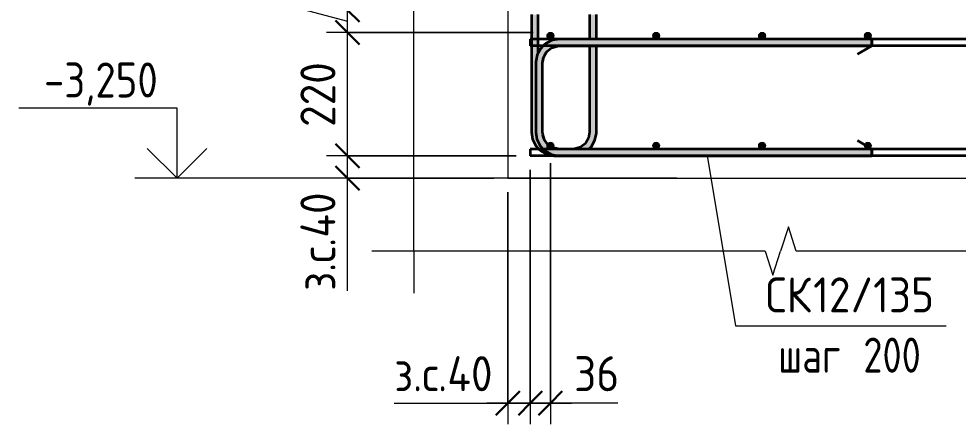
# Model space of a CAD drawing. Header units: millimetres. Extents: x -737 to 48133, y -5064 to 36443.
# Drawn here: x 32375 to 34052, y -3689 to -2966 of the extents above; entities that cross this region are included whole.
import ezdxf

# ---------------------------------------------------------------- set-up
doc = ezdxf.new("R2010")
doc.units = ezdxf.units.MM
for name, color, linetype, lineweight in [('AA_Dim', 7, 'Continuous', 9), ('AA_Dim-25', 7, 'Continuous', 9), ('AA_Oformlenie', 7, 'Continuous', 9), ('AA_Vinoska', 7, 'Continuous', 9), ('AA_Visotnaya otmetka', 7, 'Continuous', 9), ('KR_Armatura', 7, 'Continuous', 20), ('KR_Armatura_Tonkie', 7, 'Continuous', 20), ('KR_Fundament', 7, 'Continuous', 20)]:
    doc.layers.add(name, color=color, linetype=linetype, lineweight=lineweight)
doc.styles.add('ISOCPEUR_6', font='isocpeur.TTF', dxfattribs={"width": 0.9, "height": 62.5})
doc.styles.add('ISOCPEUR_7', font='isocpeur.TTF', dxfattribs={"width": 0.85, "height": 62.5})
doc.styles.add('ISOCPEUR_8', font='isocpeur.TTF', dxfattribs={"width": 0.8, "height": 62.5})
doc.dimstyles.new('00_Точн_3_знака__прозр__2', dxfattribs={"dimscale": 304.8, "dimtxt": 62.672186, "dimasz": 0.139436, "dimexe": 0.123031, "dimexo": 0.082021, "dimgap": 0.008202, "dimtad": 1, "dimdec": 3, "dimrnd": 0.001, "dimdsep": 46, "dimtxsty": 'ISOCPEUR_6', "dimblk1": 'OBLIQUE', "dimblk2": 'OBLIQUE', "dimsah": 1, "dimcen": 0.09, "dimdle": 0.123031, "dimazin": 0, "dimtfac": 1, "dimtdec": 4, "dimtix": 1, "dimtmove": 1, "dimatfit": 3, "dimfxl": 1, "dimtvp": 1, "dimtolj": 1, "dimtzin": 0, "dimlwd": 18, "dimlwe": 18, "dimarcsym": 2})
doc.dimstyles.new('00_Точн_3_знака__прозр__3', dxfattribs={"dimscale": 304.8, "dimtxt": 62.672186, "dimasz": 0.139436, "dimexe": 0.123031, "dimexo": 0.082021, "dimgap": 0.008202, "dimtad": 1, "dimdec": 3, "dimrnd": 0.001, "dimdsep": 46, "dimtxsty": 'ISOCPEUR_6', "dimblk1": 'OBLIQUE', "dimblk2": 'OBLIQUE', "dimsah": 1, "dimcen": 0.09, "dimdle": 0.123031, "dimazin": 0, "dimtfac": 1, "dimtdec": 4, "dimtix": 1, "dimtmove": 0, "dimatfit": 3, "dimfxl": 1, "dimtvp": 1, "dimtolj": 1, "dimtzin": 0, "dimlwd": 18, "dimlwe": 18, "dimarcsym": 2})
doc.dimstyles.new('05_Округл_5мм__прозр__2', dxfattribs={"dimscale": 304.8, "dimtxt": 62.672186, "dimasz": 0.139436, "dimexe": 0.123031, "dimexo": 0.082021, "dimgap": 0.008202, "dimtad": 1, "dimdec": 0, "dimrnd": 5, "dimdsep": 46, "dimtxsty": 'ISOCPEUR_6', "dimblk1": 'OBLIQUE', "dimblk2": 'OBLIQUE', "dimsah": 1, "dimcen": 0.09, "dimdle": 0.123031, "dimazin": 0, "dimtfac": 1, "dimtdec": 4, "dimtix": 1, "dimtmove": 1, "dimatfit": 3, "dimfxl": 1, "dimtvp": 1, "dimtolj": 1, "dimtzin": 0, "dimlwd": 18, "dimlwe": 18, "dimarcsym": 2})

# ---------------------------------------------------------------- blocks, each defined once
blk = doc.blocks.new('350_Стержень П торец СК-СГ _НесАрм_РабПлоск_ - 350_Стержень П торец СК-СГ _НесАрм_РабПлоск_-4078482-1-1 Армирование')
at = {"layer": 'KR_Armatura_Tonkie', "lineweight": 35}
for points in [[(-34454, -3044), (-34448, -3044), (-34446.8, -3035.7), (-34444, -3029), (-34439.2, -3022.8), (-34433, -3018), (-34425.8, -3015), (-34418, -3013.8), (-34418, -3002), (-34428.9, -3003.4), (-34439, -3007.6), (-34447.7, -3014.3), (-34454.6, -3023.5), (-34458.6, -3033.1), (-34459.8, -3044), (-34455.6, -3044)], [(-33860, -3014), (-33860, -3002), (-34418, -3002.2), (-34418, -3014), (-34224, -3014)], [(-34454, -3168), (-34448, -3168), (-34448.2, -3044), (-34460, -3044), (-34459.8, -3168), (-34455.6, -3168)], [(-34418, -3210), (-34418, -3198), (-34426.3, -3196.8), (-34433.8, -3193.4), (-34439.2, -3189.2), (-34444, -3183), (-34447, -3175.8), (-34448.2, -3168), (-34460, -3168), (-34458.6, -3178.9), (-34454.4, -3189), (-34447.3, -3198), (-34439, -3204.4), (-34428.9, -3208.6), (-34423.5, -3209.3)], [(-33860, -3210), (-33860, -3198), (-34418, -3198.2), (-34418, -3210), (-34224, -3210)]]:
    blk.add_hatch(color=256, dxfattribs=at).paths.add_polyline_path(points)
for p, q in [((-33860, -3002), (-34418, -3002)), ((-33860, -3002), (-33860, -3014)), ((-34418, -3014), (-33860, -3014)), ((-33860, -3014), (-33886, -3029)), ((-33860, -3013.8), (-33860, -3002.2)), ((-34460, -3044), (-34460, -3168)), ((-34448, -3168), (-34448, -3044)), ((-33860, -3198), (-33886, -3183)), ((-33860, -3198), (-34418, -3198)), ((-33860, -3198), (-33860, -3210)), ((-33860, -3209.8), (-33860, -3198.2)), ((-34418, -3210), (-33860, -3210))]:
    blk.add_line(p, q, dxfattribs=at)
at = {"layer": 'KR_Armatura_Tonkie', "lineweight": 35, "flags": 128}
for points in [[(-34418, -3002), (-34430.7, -3004), (-34442.2, -3009.7), (-34446.7, -3014)], [(-34446.7, -3014), (-34451.4, -3018.6), (-34457.5, -3029.9), (-34460, -3042.5), (-34460, -3044)], [(-34448, -3044), (-34446, -3033.3), (-34440.4, -3024.1), (-34431.9, -3017.4), (-34421.5, -3014.2), (-34418, -3014)], [(-34460, -3168), (-34458, -3180.7), (-34452.3, -3192.2), (-34446.7, -3198)], [(-34418, -3198), (-34428.7, -3196), (-34437.9, -3190.4), (-34444.6, -3181.9), (-34447.8, -3171.5), (-34448, -3168)], [(-34446.7, -3198), (-34443.4, -3201.4), (-34432.1, -3207.5), (-34419.5, -3210), (-34418, -3210)]]:
    blk.add_lwpolyline(points, dxfattribs=at)
blk = doc.blocks.new('350_Стержень П торец СК-СГ _НесАрм_РабПлоск_ - 350_Стержень П торец СК-СГ _НесАрм_РабПлоск_-V2-1-1 Армирование')
at = {"layer": 'KR_Armatura_Tonkie', "lineweight": 35}
for p, q in [((-34364, -3002), (-34418, -3002)), ((-33860, -3002), (-34352, -3002)), ((-34439.9, -3023.6), (-34432.3, -3017.7)), ((-34430.5, -3017), (-34423, -3014.7)), ((-34418, -3014), (-34364, -3014)), ((-34352, -3014), (-33860, -3014)), ((-33860, -3014), (-33886, -3029)), ((-33860, -3013.8), (-33860, -3002.2)), ((-33860, -3002.2), (-33860, -3013.8)), ((-34448, -3044), (-34446.3, -3034.5)), ((-34445.2, -3032), (-34441.3, -3025.5)), ((-34448, -3168), (-34448, -3044)), ((-34445, -3180.5), (-34447.3, -3173)), ((-34438.4, -3189.9), (-34444.3, -3182.3)), ((-33860, -3198), (-33886, -3183)), ((-34430, -3195.2), (-34436.5, -3191.3)), ((-34418, -3198), (-34427.5, -3196.3)), ((-34394, -3198), (-34418, -3198)), ((-33860, -3198), (-34364.7, -3198)), ((-33860, -3198.2), (-33860, -3209.8)), ((-33860, -3209.8), (-33860, -3198.2)), ((-34418, -3210), (-33860, -3210))]:
    blk.add_line(p, q, dxfattribs=at)
at = {"layer": 'KR_Armatura_Tonkie', "lineweight": 35, "flags": 128}
for points in [[(-34449.7, -3016.9), (-34451.4, -3018.6), (-34452.5, -3020.6)], [(-34440.7, -3008.9), (-34442.2, -3009.7), (-34444.3, -3011.7)], [(-34429.8, -3003.8), (-34430.7, -3004), (-34433.4, -3005.3)]]:
    blk.add_lwpolyline(points, dxfattribs=at)
blk = doc.blocks.new('265_Выпуск П одной длины _НесАрм_РабПлоск_ - В1 _d12_ t250-4071037-1-1 Армирование')
at = {"layer": 'KR_Armatura_Tonkie', "lineweight": 35}
h = blk.add_hatch(color=256, dxfattribs=at)
h.paths.add_polyline_path([(-34462, -3168), (-34460, -3168), (-34459.8, -3042.4), (-34458.2, -3032.3), (-34456, -3026.9), (-34456.2, -2958), (-34468, -2958), (-34467.8, -3168), (-34463.6, -3168)])
h.paths.add_polyline_path([(-34468, -2942), (-34456, -2942), (-34456.2, -2442), (-34468, -2442), (-34468, -2927.4)])
h = blk.add_hatch(color=256, dxfattribs=at)
h.paths.add_polyline_path([(-34359.6, -3168), (-34352, -3168), (-34352.2, -3014), (-34364, -3014), (-34363.8, -3168), (-34359.8, -3168)])
h.paths.add_polyline_path([(-34363, -3002), (-34352, -3002), (-34352.2, -2958), (-34364, -2958), (-34363.8, -3002), (-34363.2, -3002)])
h.paths.add_polyline_path([(-34357.5, -2942), (-34352, -2942), (-34352.2, -2442), (-34364, -2442), (-34363.8, -2942), (-34358, -2942)])
for points in [[(-34426, -3210), (-34426, -3208.9), (-34429.8, -3208.2), (-34439, -3204.4), (-34447.7, -3197.7), (-34454.5, -3188.8), (-34458.7, -3177.9), (-34460, -3168), (-34468, -3168), (-34466.6, -3178.9), (-34462.4, -3189), (-34455.2, -3198.1), (-34446.5, -3204.6), (-34436.9, -3208.6), (-34427.6, -3209.8)], [(-34394, -3198), (-34364.7, -3198), (-34364.3, -3197.7), (-34357.6, -3189), (-34353.4, -3178.6), (-34352.2, -3168), (-34364, -3168), (-34365.2, -3176.3), (-34368, -3183), (-34372.8, -3189.2), (-34379, -3194), (-34386.2, -3197), (-34387.6, -3197.2)], [(-34423.5, -3210), (-34419.6, -3209.8), (-34426, -3209.2), (-34426, -3210)]]:
    blk.add_hatch(color=256, dxfattribs=at).paths.add_polyline_path(points)
for p, q in [((-34468, -2442), (-34468, -2942)), ((-34468, -2442), (-34456, -2442)), ((-34456.2, -2442), (-34467.8, -2442)), ((-34456, -2942), (-34456, -2442)), ((-34456, -2442), (-34441, -2468)), ((-34364, -2442), (-34379, -2468)), ((-34364, -2442), (-34364, -2942)), ((-34364, -2442), (-34352, -2442)), ((-34352.2, -2442), (-34363.8, -2442)), ((-34352, -2942), (-34352, -2442)), ((-34468, -2958), (-34468, -3002)), ((-34456, -3002), (-34456, -2958)), ((-34364, -2958), (-34364, -3002)), ((-34352, -3002), (-34352, -2958)), ((-34468, -3002), (-34468, -3014)), ((-34456, -3014), (-34456, -3002)), ((-34468, -3014), (-34468, -3168)), ((-34456, -3026.9), (-34456, -3014)), ((-34364, -3014), (-34364, -3168)), ((-34352, -3168), (-34352, -3014)), ((-34394, -3198), (-34418, -3198)), ((-34426, -3210), (-34394, -3210))]:
    blk.add_line(p, q, dxfattribs=at)
at = {"layer": 'KR_Armatura_Tonkie', "lineweight": 35, "flags": 128}
for points in [[(-34468, -3168), (-34466, -3180.7), (-34460.3, -3192.2), (-34454.7, -3198)], [(-34364, -3168), (-34366, -3178.7), (-34371.6, -3187.9), (-34380.1, -3194.6), (-34390.5, -3197.8), (-34394, -3198)], [(-34365.3, -3198), (-34360.6, -3193.4), (-34354.5, -3182.1), (-34352, -3169.5), (-34352, -3168)], [(-34454.7, -3198), (-34451.4, -3201.4), (-34440.1, -3207.5), (-34427.5, -3210), (-34426, -3210)]]:
    blk.add_lwpolyline(points, dxfattribs=at)
blk = doc.blocks.new('011_Прямоугольник обрыва _ЭлУзла_ - 011_Прямоугольник обрыва _ЭлУзла_-4158659-1-1 Армирование')
at = {"layer": 'AA_Oformlenie'}
for p, q in [((-34677.7, -3380), (-34677.7, -1676.1)), ((-34050.8, -3380), (-34677.7, -3380)), ((-32741.9, -3380), (-33995.1, -3380))]:
    blk.add_line(p, q, dxfattribs=at)
blk = doc.blocks.new('DIMBLOCK52-1-1 Армирование')
at = {"layer": 'AA_Dim-25', "lineweight": 30}
for p, q in [((32961.7, -3210), (32940.5, -3188.8)), ((32961.7, -3210), (32983, -3231.3)), ((32961.7, -3250), (32940.5, -3228.8)), ((32961.7, -3250), (32983, -3271.2))]:
    blk.add_line(p, q, dxfattribs=at)
at = {"layer": 'AA_Dim-25', "lineweight": 18}
for p, q in [((33263.1, -3210), (32924.2, -3210)), ((32961.7, -3287.5), (32961.7, -3210)), ((32961.7, -3210), (33263.1, -3210)), ((32961.7, -3241.5), (32961.7, -3230)), ((33223.1, -3250), (32924.2, -3250)), ((32961.7, -3451), (32961.7, -3241.5)), ((32961.7, -3250), (33223.1, -3250))]:
    blk.add_line(p, q, dxfattribs=at)
at = {"layer": 'AA_Dim-25', "color": 0, "lineweight": 18, "insert": (32877.8, -3451), "char_height": 62.5, "width": 221.363, "attachment_point": 1, "rotation": 90, "line_spacing_factor": 1.135194, "style": 'ISOCPEUR_6'}
blk.add_mtext('з.с.40', dxfattribs=at)
blk = doc.blocks.new('_Oblique')
at = {"color": 0, "linetype": 'ByBlock', "lineweight": -2}
blk.add_line((-0.5, -0.5), (0.5, 0.5), dxfattribs=at)
blk = doc.blocks.new('DIMBLOCK53-1-1 Армирование')
at = {"layer": 'AA_Dim-25', "lineweight": 30}
for p, q in [((32961.7, -2990), (32940.5, -2968.8)), ((32961.7, -2990), (32983, -3011.2)), ((32961.7, -3210), (32940.5, -3188.8)), ((32961.7, -3210), (32983, -3231.3))]:
    blk.add_line(p, q, dxfattribs=at)
at = {"layer": 'AA_Dim-25', "lineweight": 18}
for p, q in [((33293.1, -2990), (32924.2, -2990)), ((32961.7, -3210), (32961.7, -2990)), ((32961.7, -2990), (33293.1, -2990)), ((33263.1, -3210), (32924.2, -3210)), ((32961.7, -3210), (33263.1, -3210))]:
    blk.add_line(p, q, dxfattribs=at)
at = {"layer": 'AA_Dim-25', "color": 0, "lineweight": 18, "insert": (32877.8, -3158.5), "char_height": 62.5, "width": 140.48, "attachment_point": 1, "rotation": 90, "line_spacing_factor": 1.135194, "style": 'ISOCPEUR_6'}
blk.add_mtext('220', dxfattribs=at)
blk = doc.blocks.new('DIMBLOCK54-1-1 Армирование')
at = {"layer": 'AA_Dim-25', "lineweight": 18}
for p, q in [((32834.2, -2726.7), (32834.2, -2936.1)), ((32961.7, -2990), (32961.7, -2912.5)), ((32834.2, -2936.1), (32961.7, -2970)), ((33223.1, -2950), (32924.2, -2950)), ((32961.7, -2950), (33223.1, -2950)), ((33293.1, -2990), (32924.2, -2990)), ((32961.7, -2990), (33293.1, -2990))]:
    blk.add_line(p, q, dxfattribs=at)
at = {"layer": 'AA_Dim-25', "lineweight": 30}
for p, q in [((32961.7, -2950), (32940.5, -2928.8)), ((32961.7, -2950), (32983, -2971.2)), ((32961.7, -2990), (32940.5, -2968.8)), ((32961.7, -2990), (32983, -3011.2))]:
    blk.add_line(p, q, dxfattribs=at)
at = {"layer": 'AA_Dim-25', "color": 0, "lineweight": 18, "insert": (32750.3, -2911.1), "char_height": 62.5, "width": 221.363, "attachment_point": 1, "rotation": 90, "line_spacing_factor": 1.135194, "style": 'ISOCPEUR_6'}
blk.add_mtext('з.с.40', dxfattribs=at)
blk = doc.blocks.new('DIMBLOCK56-1-1 Армирование')
at = {"layer": 'AA_Dim-25', "lineweight": 18}
for p, q in [((33288.1, -3235), (33288.1, -3689.1)), ((33288.1, -3651.6), (33288.1, -3235)), ((33248.1, -3275), (33248.1, -3689.1)), ((33248.1, -3651.6), (33248.1, -3275)), ((33045.3, -3651.6), (33254.8, -3651.6)), ((33325.6, -3651.6), (33210.6, -3651.6)), ((33254.8, -3651.6), (33268.1, -3651.6))]:
    blk.add_line(p, q, dxfattribs=at)
at = {"layer": 'AA_Dim-25', "lineweight": 30}
for p, q in [((33248.1, -3651.6), (33269.4, -3630.3)), ((33288.1, -3651.6), (33309.4, -3630.3)), ((33248.1, -3651.6), (33226.9, -3672.8)), ((33288.1, -3651.6), (33266.9, -3672.8))]:
    blk.add_line(p, q, dxfattribs=at)
at = {"layer": 'AA_Dim-25', "color": 0, "lineweight": 18, "insert": (33045.3, -3567.7), "char_height": 62.5, "width": 221.363, "attachment_point": 1, "line_spacing_factor": 1.135194, "style": 'ISOCPEUR_6'}
blk.add_mtext('з.с.40', dxfattribs=at)
blk = doc.blocks.new('DIMBLOCK58-1-1 Армирование')
at = {"layer": 'AA_Dim-25', "lineweight": 18}
for p, q in [((33288.1, -3235), (33288.1, -3689.1)), ((33288.1, -3651.6), (33288.1, -3235)), ((33324.1, -3223), (33324.1, -3689.1)), ((33324.1, -3651.6), (33324.1, -3223)), ((33250.6, -3651.6), (33361.6, -3651.6)), ((33341.5, -3651.6), (33306.1, -3651.6)), ((33444.5, -3651.6), (33341.5, -3651.6))]:
    blk.add_line(p, q, dxfattribs=at)
at = {"layer": 'AA_Dim-25', "lineweight": 30}
for p, q in [((33288.1, -3651.6), (33309.4, -3630.3)), ((33324.1, -3651.6), (33345.4, -3630.3)), ((33288.1, -3651.6), (33266.9, -3672.8)), ((33324.1, -3651.6), (33302.9, -3672.8))]:
    blk.add_line(p, q, dxfattribs=at)
at = {"layer": 'AA_Dim-25', "color": 0, "lineweight": 18, "insert": (33366.5, -3567.7), "char_height": 62.5, "width": 93.654, "attachment_point": 1, "line_spacing_factor": 1.135194, "style": 'ISOCPEUR_6'}
blk.add_mtext('36', dxfattribs=at)
blk = doc.blocks.new('042_М_Арматуры - Диам длина поз _ Комментарий-3662934-1-1 Армирование')
at = {"layer": 'AA_Vinoska'}
blk.add_line((-33404.6, 3196.1), (-33054.6, 3196.1), dxfattribs=at)
blk = doc.blocks.new('Высотные отметки - Стрелка вверх-400292-1-1 Армирование')
at = {"layer": 'AA_Vinoska'}
for p, q in [((-35104.8, -2825), (-35387.3, -2825)), ((-35104.8, -2950), (-35104.8, -2825)), ((-35104.8, -2950), (-35157.8, -2897)), ((-35104.8, -2950), (-35051.7, -2897)), ((-35029.8, -2950), (-35179.8, -2950))]:
    blk.add_line(p, q, dxfattribs=at)
blk = doc.blocks.new('DIMBLOCK82-1-1 Армирование')
at = {"layer": 'AA_Dim-25', "lineweight": 18}
for p, q in [((32961.7, -2784), (32961.7, -2887.1)), ((33253.1, -2900), (32924.2, -2900)), ((32961.7, -2887.1), (32961.7, -2925)), ((32961.7, -2987.5), (32961.7, -2900)), ((32961.7, -2900), (33253.1, -2900)), ((33223.1, -2950), (32924.2, -2950)), ((32961.7, -2950), (33223.1, -2950))]:
    blk.add_line(p, q, dxfattribs=at)
at = {"layer": 'AA_Dim-25', "lineweight": 30}
for p, q in [((32961.7, -2900), (32940.5, -2878.7)), ((32961.7, -2900), (32983, -2921.2)), ((32961.7, -2950), (32940.5, -2928.7)), ((32961.7, -2950), (32983, -2971.2))]:
    blk.add_line(p, q, dxfattribs=at)
at = {"layer": 'AA_Dim-25', "color": 0, "lineweight": 18, "insert": (32877.8, -2862.1), "char_height": 62.5, "width": 93.654, "attachment_point": 1, "rotation": 90, "line_spacing_factor": 1.135194, "style": 'ISOCPEUR_6'}
blk.add_mtext('50', dxfattribs=at)

msp = doc.modelspace()

# ---------------------------------------------------------------- hatches: boundary and pattern name
at = {"layer": 'KR_Armatura'}
h = msp.add_hatch(color=256, dxfattribs=at)
edge = h.paths.add_edge_path()
edge.add_arc((33324.1328, -2996), 6, 0, 360)
for points in [[(33321.1328, -3001.1962), (33327.1328, -3001.1962), (33330.1328, -2996), (33327.1328, -2990.8038), (33321.1328, -2990.8038), (33318.1328, -2996)], [(33510.0419, -3001.1962), (33516.0419, -3001.1962), (33519.0419, -2996), (33516.0419, -2990.8038), (33510.0419, -2990.8038), (33507.0419, -2996)], [(33698.951, -3001.1962), (33704.951, -3001.1962), (33707.951, -2996), (33704.951, -2990.8038), (33698.951, -2990.8038), (33695.951, -2996)], [(33887.8601, -3001.1962), (33893.8601, -3001.1962), (33896.8601, -2996), (33893.8601, -2990.8038), (33887.8601, -2990.8038), (33884.8601, -2996)], [(33321.1328, -3197.1962), (33327.1328, -3197.1962), (33330.1328, -3192), (33327.1328, -3186.8038), (33321.1328, -3186.8038), (33318.1328, -3192), (33318.9364, -3193.3919)], [(33510.0419, -3197.1962), (33516.0419, -3197.1962), (33519.0419, -3192), (33516.0419, -3186.8038), (33510.0419, -3186.8038), (33507.0419, -3192), (33507.8455, -3193.3919)], [(33698.951, -3197.1962), (33704.951, -3197.1962), (33707.951, -3192), (33704.951, -3186.8038), (33698.951, -3186.8038), (33695.951, -3192)], [(33887.8601, -3197.1962), (33893.8601, -3197.1962), (33896.8601, -3192), (33893.8601, -3186.8038), (33887.8601, -3186.8038), (33884.8601, -3192)]]:
    msp.add_hatch(color=256, dxfattribs=at).paths.add_polyline_path(points)
h = msp.add_hatch(color=256, dxfattribs=at)
edge = h.paths.add_edge_path()
edge.add_arc((33513.0419, -2996), 6, 0, 360)
h = msp.add_hatch(color=256, dxfattribs=at)
edge = h.paths.add_edge_path()
edge.add_arc((33701.951, -2996), 6, 0, 360)
h = msp.add_hatch(color=256, dxfattribs=at)
edge = h.paths.add_edge_path()
edge.add_arc((33890.8601, -2996), 6, 0, 360)
h = msp.add_hatch(color=256, dxfattribs=at)
edge = h.paths.add_edge_path()
edge.add_arc((33324.1328, -3192), 6, 0, 360)
h = msp.add_hatch(color=256, dxfattribs=at)
edge = h.paths.add_edge_path()
edge.add_arc((33513.0419, -3192), 6, 0, 360)
h = msp.add_hatch(color=256, dxfattribs=at)
edge = h.paths.add_edge_path()
edge.add_arc((33701.951, -3192), 6, 0, 360)
h = msp.add_hatch(color=256, dxfattribs=at)
edge = h.paths.add_edge_path()
edge.add_arc((33890.8601, -3192), 6, 0, 360)

# ---------------------------------------------------------------- linework, layer by layer
at = {"layer": 'AA_Vinoska'}
for p, q in [((33604.2284, -3209.4124), (33654.2913, -3513.3323)), ((33748.9317, -3336.6749), (33734.8545, -3380)), ((33763.0088, -3380), (33748.9317, -3336.6749)), ((33080.4284, -3380), (33005.4284, -3380)), ((33080.4284, -3380), (33080.4284, -3455)), ((33707.3545, -3380), (33721.1045, -3423.3013)), ((33721.1045, -3423.3013), (33734.8545, -3380)), ((33654.2913, -3513.3323), (33680.5148, -3513.3323))]:
    msp.add_line(p, q, dxfattribs=at)
at = {"layer": 'AA_Visotnaya otmetka'}
for q in [(32657.5419, -3250), (33549.824, -3250)]:
    msp.add_line((33549.824, -3250), q, dxfattribs=at)
at = {"layer": 'KR_Armatura'}
for p, q in [((33321.1328, -2990.8038), (33318.1328, -2996)), ((33318.1328, -2996), (33321.1328, -3001.1962)), ((33327.1328, -2990.8038), (33321.1328, -2990.8038)), ((33321.1328, -3001.1962), (33327.1328, -3001.1962)), ((33330.1328, -2996), (33327.1328, -2990.8038)), ((33327.1328, -3001.1962), (33330.1328, -2996)), ((33510.0419, -2990.8038), (33507.0419, -2996)), ((33507.0419, -2996), (33510.0419, -3001.1962)), ((33516.0419, -2990.8038), (33510.0419, -2990.8038)), ((33510.0419, -3001.1962), (33516.0419, -3001.1962)), ((33519.0419, -2996), (33516.0419, -2990.8038)), ((33516.0419, -3001.1962), (33519.0419, -2996)), ((33698.951, -2990.8038), (33695.951, -2996)), ((33695.951, -2996), (33698.951, -3001.1962)), ((33704.951, -2990.8038), (33698.951, -2990.8038)), ((33698.951, -3001.1962), (33704.951, -3001.1962)), ((33707.951, -2996), (33704.951, -2990.8038)), ((33704.951, -3001.1962), (33707.951, -2996)), ((33887.8601, -2990.8038), (33884.8601, -2996)), ((33884.8601, -2996), (33887.8601, -3001.1962)), ((33893.8601, -2990.8038), (33887.8601, -2990.8038)), ((33887.8601, -3001.1962), (33893.8601, -3001.1962)), ((33896.8601, -2996), (33893.8601, -2990.8038)), ((33893.8601, -3001.1962), (33896.8601, -2996)), ((33321.1328, -3186.8038), (33318.1328, -3192)), ((33318.1328, -3192), (33318.9364, -3193.3919)), ((33318.9364, -3193.3919), (33321.1328, -3197.1962)), ((33327.1328, -3186.8038), (33321.1328, -3186.8038)), ((33321.1328, -3197.1962), (33327.1328, -3197.1962)), ((33330.1328, -3192), (33327.1328, -3186.8038)), ((33327.1328, -3197.1962), (33330.1328, -3192)), ((33510.0419, -3186.8038), (33507.0419, -3192)), ((33507.0419, -3192), (33507.8455, -3193.3919)), ((33507.8455, -3193.3919), (33510.0419, -3197.1962)), ((33516.0419, -3186.8038), (33510.0419, -3186.8038)), ((33510.0419, -3197.1962), (33516.0419, -3197.1962)), ((33519.0419, -3192), (33516.0419, -3186.8038)), ((33516.0419, -3197.1962), (33519.0419, -3192)), ((33698.951, -3186.8038), (33695.951, -3192)), ((33695.951, -3192), (33698.951, -3197.1962)), ((33704.951, -3186.8038), (33698.951, -3186.8038)), ((33698.951, -3197.1962), (33704.951, -3197.1962)), ((33707.951, -3192), (33704.951, -3186.8038)), ((33704.951, -3197.1962), (33707.951, -3192)), ((33887.8601, -3186.8038), (33884.8601, -3192)), ((33884.8601, -3192), (33887.8601, -3197.1962)), ((33893.8601, -3186.8038), (33887.8601, -3186.8038)), ((33887.8601, -3197.1962), (33893.8601, -3197.1962)), ((33896.8601, -3192), (33893.8601, -3186.8038)), ((33893.8601, -3197.1962), (33896.8601, -3192))]:
    msp.add_line(p, q, dxfattribs=at)
for centre in [(33324.1328, -2996), (33513.0419, -2996), (33701.951, -2996), (33890.8601, -2996), (33324.1328, -3192), (33513.0419, -3192), (33701.951, -3192), (33890.8601, -3192)]:
    msp.add_circle(centre, 6, dxfattribs=at)
at = {"layer": 'KR_Armatura_Tonkie', "lineweight": 35}
for p, q in [((35438.1328, -3002), (33287.9696, -3002)), ((33287.9696, -3002), (33287.9696, -3014)), ((35438.1328, -3014), (33287.9696, -3014)), ((35438.1328, -3198), (33288.1328, -3198)), ((33288.1328, -3198), (33288.1328, -3210)), ((35438.1328, -3210), (33288.1328, -3210))]:
    msp.add_line(p, q, dxfattribs=at)
at = {"layer": 'KR_Fundament'}
for p, q in [((33248.1328, -2950), (33248.1328, -3250)), ((33248.1328, -3250), (35478.1328, -3250))]:
    msp.add_line(p, q, dxfattribs=at)

# ---------------------------------------------------------------- block references
at = {"layer": 'AA_Oformlenie'}
msp.add_blockref('011_Прямоугольник обрыва _ЭлУзла_ - 011_Прямоугольник обрыва _ЭлУзла_-4158659-1-1 Армирование', (67758.1328, 0), dxfattribs=at)
at = {"layer": 'AA_Vinoska'}
msp.add_blockref('042_М_Арматуры - Диам длина поз _ Комментарий-3662934-1-1 Армирование', (67085.123, -6709.441), dxfattribs=at)
at = {"layer": 'AA_Visotnaya otmetka'}
msp.add_blockref('Высотные отметки - Стрелка вверх-400292-1-1 Армирование', (67762.3024, -300), dxfattribs=at)
at = {"layer": 'KR_Armatura_Tonkie', "lineweight": 35}
for name in ['265_Выпуск П одной длины _НесАрм_РабПлоск_ - В1 _d12_ t250-4071037-1-1 Армирование', '350_Стержень П торец СК-СГ _НесАрм_РабПлоск_ - 350_Стержень П торец СК-СГ _НесАрм_РабПлоск_-4078482-1-1 Армирование', '350_Стержень П торец СК-СГ _НесАрм_РабПлоск_ - 350_Стержень П торец СК-СГ _НесАрм_РабПлоск_-V2-1-1 Армирование']:
    msp.add_blockref(name, (67758.1328, 0), dxfattribs=at)

# ---------------------------------------------------------------- texts
at = {"layer": 'AA_Vinoska', "char_height": 62.5, "attachment_point": 1}
for s, insert, width, style in [('СК', (33708.3808, -3427.0761), 102.816422, 'ISOCPEUR_6'), ('12/135', (33793.2128, -3427.0761), 263.354344, 'ISOCPEUR_6'), (' 200', (33850.9412, -3534.5524), 166.751, 'ISOCPEUR_8'), ('шаг', (33730.5558, -3534.5524), 145.907125, 'ISOCPEUR_8')]:
    msp.add_mtext(s, dxfattribs=dict(at, insert=insert, width=width, style=style))
at = {"layer": 'AA_Visotnaya otmetka', "insert": (32420.0839, -3043.5801), "char_height": 62.5, "width": 239.899334, "attachment_point": 1, "line_spacing_factor": 1.135194, "style": 'ISOCPEUR_7'}
msp.add_mtext('-3,250', dxfattribs=at)

# ---------------------------------------------------------------- dimensions: what is measured, and where the dimension line sits
at = {"layer": 'AA_Dim', "lineweight": 18}
for base, p1, p2, dimstyle, override, picture, middle in [((32961.7254, -2950), (33318.1328, -2990), (33248.1328, -2950), '00_Точн_3_знака__прозр__2', {"dimpost": 'з.с.<>', "dimfxl": 80.622577}, 'DIMBLOCK54-1-1 Армирование', (32791.9722, -2800.4612)), ((32961.7254, -2900), (33248.1328, -2950), (33278.1328, -2900), '05_Округл_5мм__прозр__2', {"dimpost": '<>', "dimfxl": 58.309519}, 'DIMBLOCK82-1-1 Армирование', (32919.4722, -2815.2674)), ((32961.7254, -3210), (33248.1328, -3250), (33288.1328, -3210), '00_Точн_3_знака__прозр__2', {"dimpost": 'з.с.<>', "dimfxl": 56.568542}, 'DIMBLOCK52-1-1 Армирование', (32919.4722, -3340.2949))]:
    dim = msp.add_linear_dim(base=base, p1=p1, p2=p2, angle=90, dimstyle=dimstyle, override=override, dxfattribs=at)
    dim.commit()
    dim.dimension.update_dxf_attribs({"geometry": picture, "text_midpoint": middle, "dimtype": 160, "text_rotation": 90})
dim = msp.add_linear_dim(base=(32961.7254, -2990), p1=(33288.1328, -3210), p2=(33318.1328, -2990), angle=90, dimstyle='00_Точн_3_знака__прозр__3', override={"dimpost": '<>', "dimfxl": 222.036033}, dxfattribs=at)
dim.commit()
dim.dimension.update_dxf_attribs({"geometry": 'DIMBLOCK53-1-1 Армирование', "text_midpoint": (32927.9754, -3100)})
for base, p2, override, picture, middle in [((33324.1328, -3651.5646), (33324.1328, -3198), {"dimpost": '<>', "dimfxl": 37.947332}, 'DIMBLOCK58-1-1 Армирование', (33413.301, -3609.3445)), ((33248.1328, -3651.5646), (33248.1328, -3250), {"dimpost": 'з.с.<>', "dimfxl": 56.568542}, 'DIMBLOCK56-1-1 Армирование', (33155.9752, -3609.3445))]:
    dim = msp.add_linear_dim(base=base, p1=(33288.1328, -3210), p2=p2, dimstyle='00_Точн_3_знака__прозр__2', override=override, dxfattribs=at)
    dim.commit()
    dim.dimension.update_dxf_attribs({"geometry": picture, "text_midpoint": middle, "dimtype": 160})

doc.saveas('drawing.dxf')
